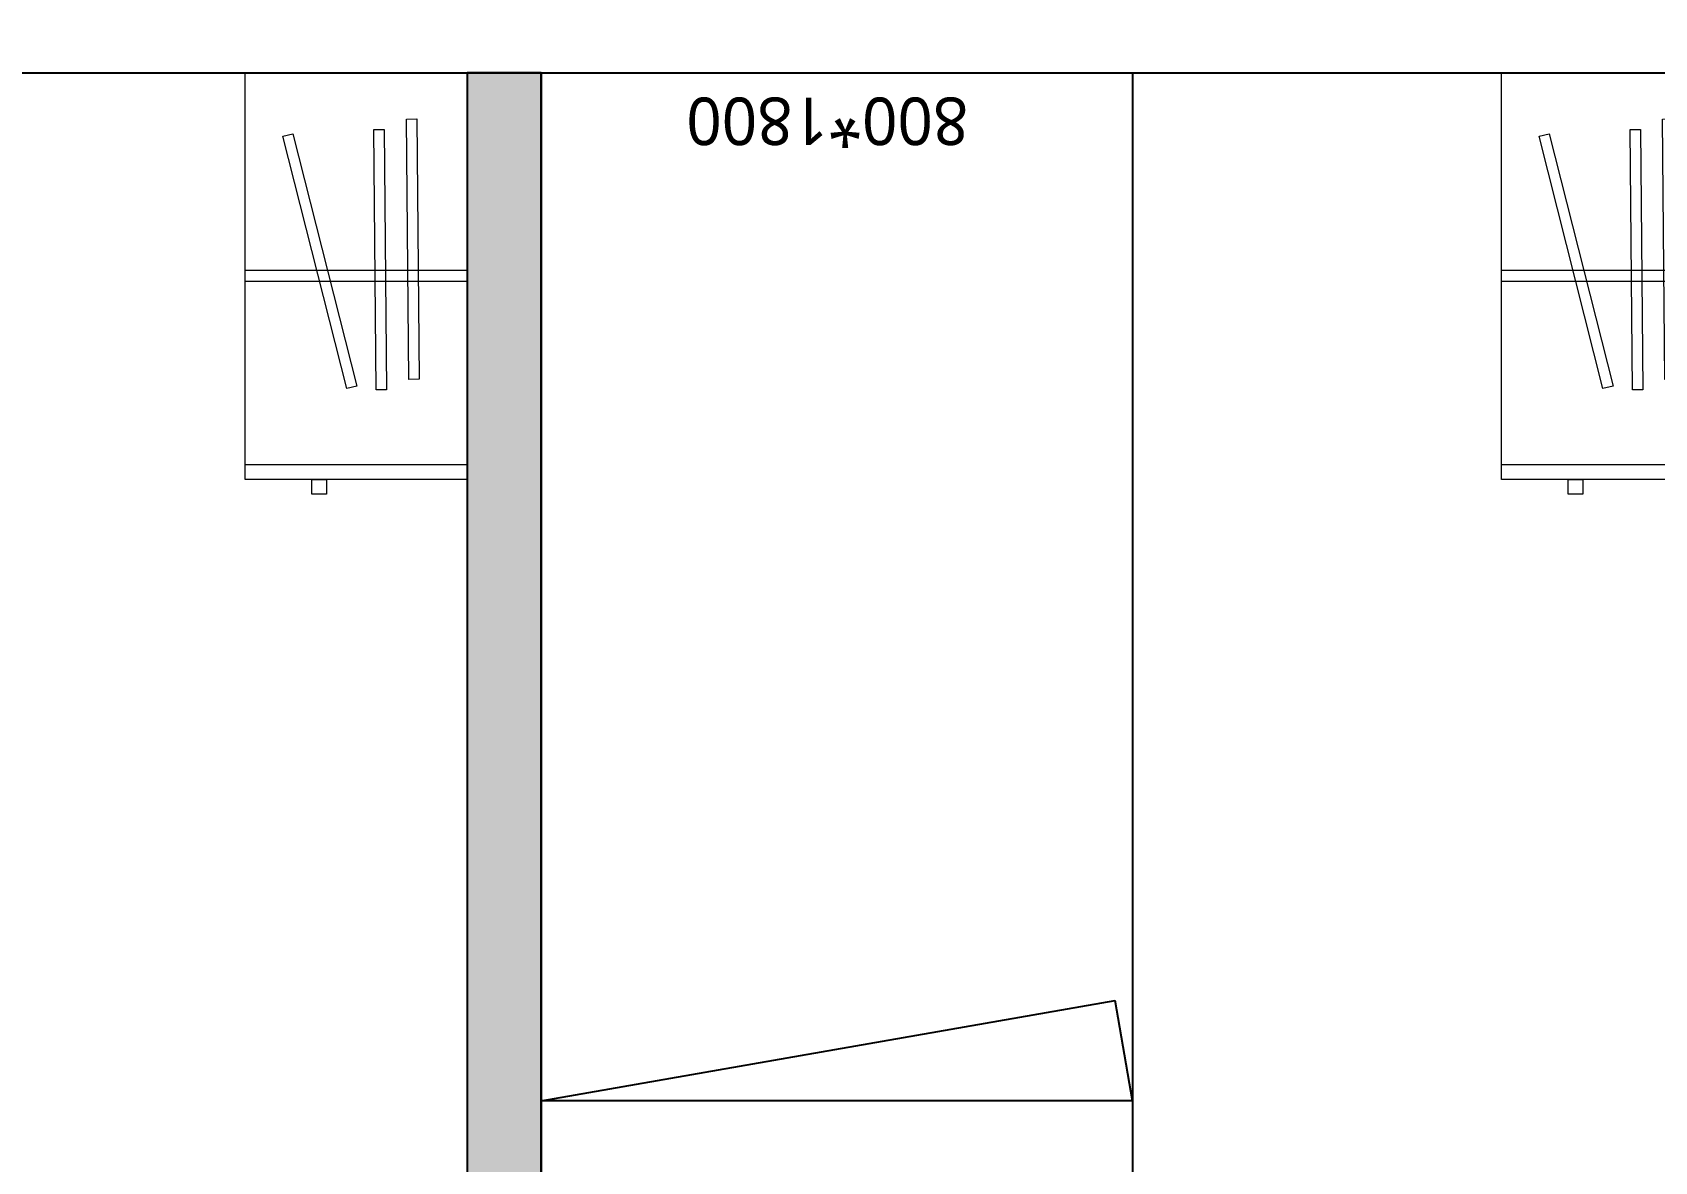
# Model space of a CAD drawing. Header units: millimetres. Extents: x -4 to 86791, y -1 to 44030.
# Drawn here: x 50330 to 52524, y 28995 to 30522 of the extents above; entities that cross this region are included whole.
import ezdxf
from ezdxf.enums import TextEntityAlignment as Align

# ---------------------------------------------------------------- set-up
doc = ezdxf.new("R2010")
doc.units = ezdxf.units.MM
for name, color, linetype in [('2.\\M+3B1DB\\M+3C0DA\\M+3BCB1', 60, 'Continuous'), ('2CONTINUOUS', 2, 'Continuous'), ('\\M+3B0A1\\M+3B1B8', 6, 'Continuous'), ('PUB_HATCH', 8, 'Continuous'), ('WALL', 9, 'Continuous')]:
    doc.layers.add(name, color=color, linetype=linetype)
doc.layers.add('Arch', color=8, linetype='Continuous', lineweight=0)
doc.styles.add('\\M+3B8BC\\M+3C0BA \\M+3B0ED\\M+3B5F1', font='malgun.ttf')

# ---------------------------------------------------------------- blocks, each defined once
blk = doc.blocks.new('VUFASU3')
at = {"layer": '2CONTINUOUS', "ltscale": 10}
blk.add_lwpolyline([(271400.8, -306.6), (258926.3, -306.6), (258926.3, -3404.6), (259596.3, -3404.6), (259596.3, -826.6), (264073.3, -826.6), (264073.3, -1056.6), (264893.3, -1056.6), (264893.3, -606.6), (269773.3, -606.6), (269773.3, -931.6), (270427.3, -931.6), (270427.3, -506.6), (271400.8, -506.6)], dxfattribs=at)
blk = doc.blocks.new('BEDD')
at = {"layer": '\\M+3B0A1\\M+3B1B8'}
for p, q in [((189857.7, 168352.7), (190657.7, 168352.7)), ((189857.7, 166552.7), (189857.7, 168352.7)), ((190657.7, 168352.7), (190657.7, 166552.7)), ((189857.7, 166962.3), (190634, 167097.9)), ((190657.7, 167102), (190657.7, 166962.3)), ((190657.7, 166962.3), (189857.7, 166962.3))]:
    blk.add_line(p, q, dxfattribs=at)
blk.add_lwpolyline([(190657.7, 166962.3), (190634, 167097.9)], dxfattribs=at)
at = {"layer": '2.\\M+3B1DB\\M+3C0DA\\M+3BCB1', "style": '\\M+3B8BC\\M+3C0BA \\M+3B0ED\\M+3B5F1'}
blk.add_text('800*1800', height=64.27, rotation=180, dxfattribs=at).set_placement((190435.5, 168255), align=Align.TOP_LEFT)
blk = doc.blocks.new('arrttt')
at = {"layer": 'Arch', "color": 6}
for p, q in [((883190.8, 53558.7), (882890.8, 53558.7)), ((882890.8, 53558.7), (882890.8, 53008.7)), ((883190.8, 53008.7), (883190.8, 53558.7)), ((882958.9, 53496.3), (882955.8, 53144.1)), ((882972.9, 53496.2), (882958.9, 53496.3)), ((882969.8, 53144), (882972.9, 53496.2)), ((883002.8, 53482.1), (882999.7, 53130)), ((883016.8, 53482), (883002.8, 53482.1)), ((883013.7, 53129.9), (883016.8, 53482)), ((883126.4, 53476.3), (883040, 53134.9)), ((883053.6, 53131.5), (883140, 53472.9)), ((883140, 53472.9), (883126.4, 53476.3)), ((882890.8, 53291.2), (883190.8, 53291.2)), ((882890.8, 53276.2), (883190.8, 53276.2)), ((882955.8, 53144.1), (882969.8, 53144)), ((882999.7, 53130), (883013.7, 53129.9)), ((883040, 53134.9), (883053.6, 53131.5)), ((883190.8, 53028.7), (882890.8, 53028.7)), ((882890.8, 53008.7), (883190.8, 53008.7)), ((883100.8, 53008.7), (883080.8, 53008.7)), ((883080.8, 53008.7), (883080.8, 52988.7)), ((883100.8, 52988.7), (883100.8, 53008.7)), ((883080.8, 52988.7), (883100.8, 52988.7))]:
    blk.add_line(p, q, dxfattribs=at)

msp = doc.modelspace()

# ---------------------------------------------------------------- hatches: boundary and pattern name
at = {"layer": 'PUB_HATCH'}
msp.add_hatch(color=256, dxfattribs=at).paths.add_polyline_path([(50918.4, 30467.6), (50918.4, 27567.6), (50968.4, 27534.3), (51018.4, 27567.6), (51018.4, 30467.6)])

# ---------------------------------------------------------------- linework, layer by layer
at = {"layer": 'WALL'}
for p, q in [((50918.4, 30467.6), (50918.4, 27567.6)), ((51018.4, 30467.6), (50918.4, 30467.6)), ((51018.4, 30467.6), (51018.4, 27567.6))]:
    msp.add_line(p, q, dxfattribs=at)

# ---------------------------------------------------------------- block references
at = {"ltscale": 10}
msp.add_blockref('VUFASU3', (-217155.9, 31074.2), dxfattribs=at)
at = {"xscale": -1}
for p in [(933809.2, -23091.1), (935508.2, -23091.1)]:
    msp.add_blockref('arrttt', p, dxfattribs=at)
msp.add_blockref('BEDD', (-138839.3, -137885.1))

doc.saveas('drawing.dxf')
